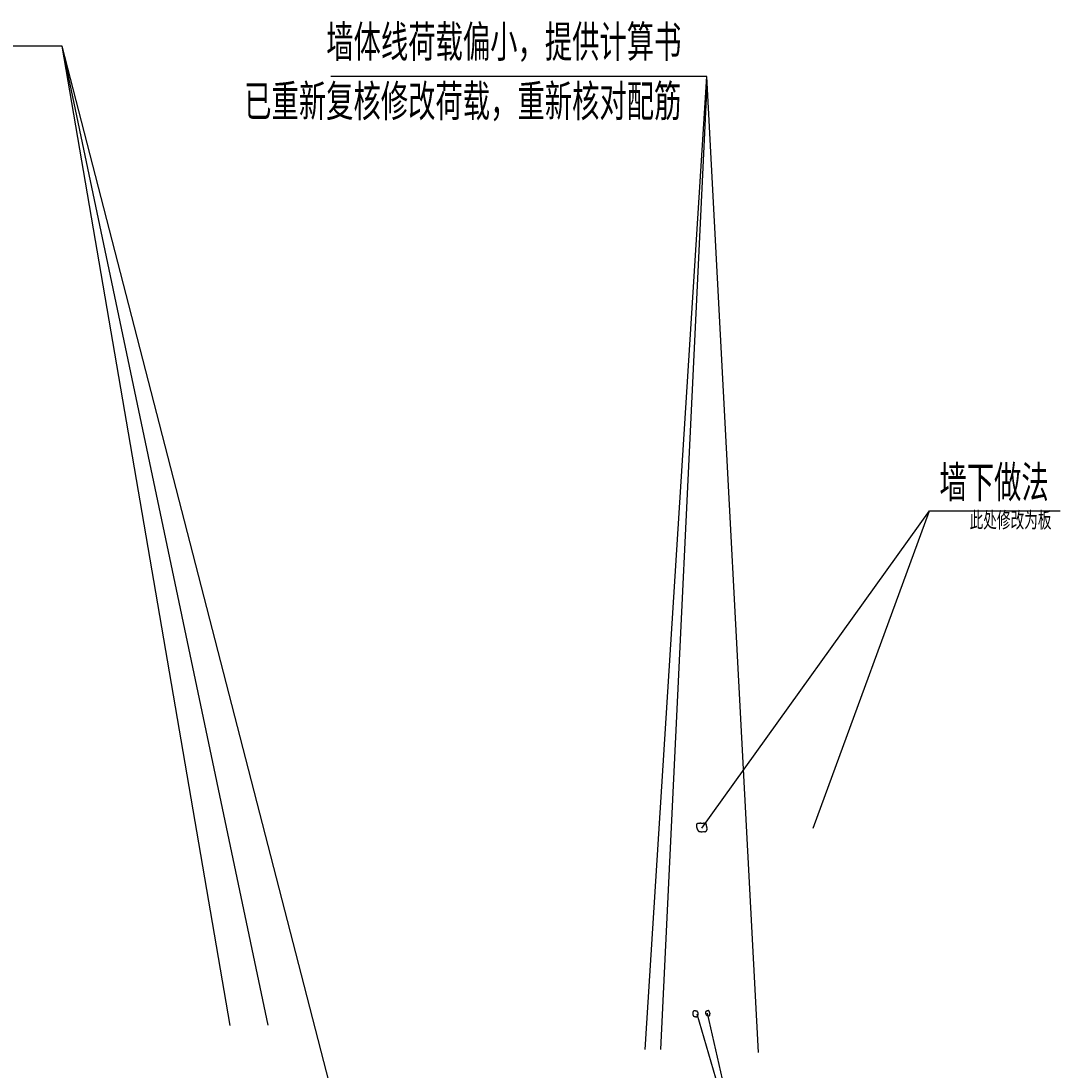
# Model space of a CAD drawing. Extents: x -1058961 to 23600, y -449123 to 2751847.
# Drawn here: x -244457 to -13237, y 2512731 to 2746178 of the extents above; entities that cross this region are included whole.
import ezdxf

# ---------------------------------------------------------------- set-up
doc = ezdxf.new("R2010")
doc.units = 0
doc.header["$LTSCALE"] = 1000
doc.layers.add('S-S说明文字', color=7, linetype='CONTINUOUS')
doc.layers.add('签名', color=7, linetype='CONTINUOUS', lineweight=18)
doc.styles.add('TSSD_REIN', font='tssdeng.shx', dxfattribs={"width": 0.7, "height": 300, "bigfont": 'tssdchn.shx'})

msp = doc.modelspace()

# ---------------------------------------------------------------- linework, layer by layer
at = {"layer": '签名', "color": 1}
for p, q in [((-235267.25, 2740598.36), (-369430.73, 2740598.36)), ((-197933.18, 2522653.87), (-235267.25, 2740598.36)), ((-189429.57, 2522718.99), (-235267.25, 2740598.36)), ((-160819.35, 2451789.64), (-235267.25, 2740598.36)), ((-94044.52, 2525249.61), (-83180.63, 2487898.12)), ((-91725.11, 2525373.84), (-83180.63, 2487898.12))]:
    msp.add_line(p, q, dxfattribs=at)
for points in [[(-105536.32, 2517328.87), (-91869.16, 2733792.1), (-175508.97, 2733792.1)], [(-80336.34, 2516603.87), (-91869.16, 2733792.1)], [(-102036.32, 2517328.87), (-91780.41, 2732120.69)], [(-92936.33, 2566541.65), (-42312.07, 2637163.04), (-13236.69, 2637163.04)], [(-68143.38, 2566585.87), (-42312.07, 2637163.04)]]:
    msp.add_lwpolyline(points, dxfattribs=at)
for points in [[(-92059.54, 2567600.34, 0.52056705), (-92147.46, 2567600.34, 0.52056705), (-92147.46, 2567600.34, 0.52056705), (-92235.37, 2567587.79, 0.52056705), (-92235.37, 2567587.79, 0.52056705), (-92373.53, 2567587.79, 0.52056705), (-92373.53, 2567587.79, 0.52056705), (-92599.61, 2567587.79, 0.52056705), (-92599.61, 2567587.79, 0.52056705), (-92788, 2567587.79, 0.52056705), (-92788, 2567587.79, 0.52056705), (-92963.84, 2567587.79, 0.52056705), (-92963.84, 2567587.79, 0.52056705), (-93102, 2567587.79, 0.52056705), (-93102, 2567587.79, 0.52056705), (-93277.83, 2567600.34, 0.52056705), (-93277.83, 2567600.34, 0.52056705), (-93428.55, 2567600.34, 0.52056705), (-93428.55, 2567600.34, 0.52056705), (-93554.15, 2567600.34, 0.52056705), (-93554.15, 2567600.34, 0.52056705), (-93667.18, 2567600.34, 0.52056705), (-93667.18, 2567600.34, 0.52056705), (-93755.1, 2567600.34, 0.52056705), (-93755.1, 2567600.34, 0.52056705), (-93830.46, 2567587.79, 0.52056705), (-93830.46, 2567587.79, 0.52056705), (-93868.14, 2567575.25, 0.52056705), (-93868.14, 2567575.25, 0.52056705), (-93918.38, 2567562.7, 0.52056705), (-93918.38, 2567562.7, 0.52056705), (-93943.5, 2567550.15, 0.52056705), (-93943.5, 2567550.15, 0.52056705), (-93968.62, 2567537.6, 0.52056705), (-93968.62, 2567537.6, 0.52056705), (-93993.74, 2567525.05, 0.52056705), (-93993.74, 2567525.05, 0.52056705), (-94018.86, 2567499.96, 0.52056705), (-94018.86, 2567499.96, 0.52056705), (-94018.86, 2567499.96, 0.52056705), (-94031.42, 2567487.41, 0.52056705), (-94031.42, 2567487.41, 0.52056705), (-94056.54, 2567462.32, 0.52056705), (-94056.54, 2567462.32, 0.52056705), (-94069.1, 2567449.77, 0.52056705), (-94069.1, 2567449.77, 0.52056705), (-94094.21, 2567437.22, 0.52056705), (-94094.21, 2567437.22, 0.52056705), (-94106.78, 2567412.13, 0.52056705), (-94106.78, 2567412.13, 0.52056705), (-94119.33, 2567399.58, 0.52056705), (-94119.33, 2567399.58, 0.52056705), (-94131.9, 2567387.03, 0.52056705), (-94131.9, 2567387.03, 0.52056705), (-94144.45, 2567361.94, 0.52056705), (-94144.45, 2567361.94, 0.52056705), (-94144.45, 2567336.84, 0.52056705), (-94144.45, 2567336.84, 0.52056705), (-94144.45, 2567324.29, 0.52056705), (-94144.45, 2567324.29, 0.52056705), (-94144.45, 2567299.2, 0.52056705), (-94144.45, 2567299.2, 0.52056705), (-94144.45, 2567261.56, 0.52056705), (-94144.45, 2567261.56, 0.52056705), (-94144.45, 2567236.46, 0.52056705), (-94144.45, 2567236.46, 0.52056705), (-94144.45, 2567211.36, 0.52056705), (-94144.45, 2567211.36, 0.52056705), (-94144.45, 2567186.27, 0.52056705), (-94144.45, 2567186.27, 0.52056705), (-94144.45, 2567161.17, 0.52056705), (-94144.45, 2567161.17, 0.52056705), (-94131.9, 2567123.53, 0.52056705), (-94131.9, 2567123.53, 0.52056705), (-94131.9, 2567085.89, 0.52056705), (-94131.9, 2567085.89, 0.52056705), (-94119.33, 2567035.7, 0.52056705), (-94119.33, 2567035.7, 0.52056705), (-94119.33, 2567010.6, 0.52056705), (-94119.33, 2567010.6, 0.52056705), (-94119.33, 2566985.51, 0.52056705), (-94119.33, 2566985.51, 0.52056705), (-94119.33, 2566972.96, 0.52056705), (-94119.33, 2566972.96, 0.52056705), (-94119.33, 2566960.41, 0.52056705), (-94119.33, 2566960.41, 0.52056705), (-94119.33, 2566947.86, 0.52056705), (-94119.33, 2566947.86, 0.52056705), (-94106.78, 2566922.77, 0.52056705), (-94106.78, 2566922.77, 0.52056705), (-94106.78, 2566910.22, 0.52056705), (-94106.78, 2566910.22, 0.52056705), (-94106.78, 2566872.58, 0.52056705), (-94106.78, 2566872.58, 0.52056705), (-94106.78, 2566847.48, 0.52056705), (-94106.78, 2566847.48, 0.52056705), (-94106.78, 2566822.39, 0.52056705), (-94106.78, 2566822.39, 0.52056705), (-94094.21, 2566784.74, 0.52056705), (-94094.21, 2566784.74, 0.52056705), (-94094.21, 2566747.1, 0.52056705), (-94094.21, 2566747.1, 0.52056705), (-94081.66, 2566722.01, 0.52056705), (-94081.66, 2566722.01, 0.52056705), (-94081.66, 2566684.36, 0.52056705), (-94081.66, 2566684.36, 0.52056705), (-94081.66, 2566646.72, 0.52056705), (-94081.66, 2566646.72, 0.52056705), (-94069.1, 2566609.08, 0.52056705), (-94069.1, 2566609.08, 0.52056705), (-94043.98, 2566558.89, 0.52056705), (-94043.98, 2566558.89, 0.52056705), (-94043.98, 2566533.79, 0.52056705), (-94043.98, 2566533.79, 0.52056705), (-94018.86, 2566483.6, 0.52056705), (-94018.86, 2566483.6, 0.52056705), (-94006.3, 2566445.96, 0.52056705), (-94006.3, 2566445.96, 0.52056705), (-93981.18, 2566408.32, 0.52056705), (-93981.18, 2566408.32, 0.52056705), (-93968.62, 2566370.67, 0.52056705), (-93968.62, 2566370.67, 0.52056705), (-93956.06, 2566345.58, 0.52056705), (-93956.06, 2566345.58, 0.52056705), (-93956.06, 2566320.48, 0.52056705), (-93956.06, 2566320.48, 0.52056705), (-93956.06, 2566295.39, 0.52056705), (-93956.06, 2566295.39, 0.52056705), (-93930.94, 2566270.29, 0.52056705), (-93930.94, 2566270.29, 0.52056705), (-93918.38, 2566232.65, 0.52056705), (-93918.38, 2566232.65, 0.52056705), (-93893.26, 2566207.55, 0.52056705), (-93893.26, 2566207.55, 0.52056705), (-93880.7, 2566195.01, 0.52056705), (-93880.7, 2566195.01, 0.52056705), (-93868.14, 2566182.46, 0.52056705), (-93868.14, 2566182.46, 0.52056705), (-93855.58, 2566157.36, 0.52056705), (-93855.58, 2566157.36, 0.52056705), (-93855.58, 2566144.82, 0.52056705), (-93855.58, 2566144.82, 0.52056705), (-93830.46, 2566107.17, 0.52056705), (-93830.46, 2566107.17, 0.52056705), (-93817.9, 2566094.63, 0.52056705), (-93817.9, 2566094.63, 0.52056705), (-93805.34, 2566056.98, 0.52056705), (-93805.34, 2566056.98, 0.52056705), (-93792.78, 2566044.43, 0.52056705), (-93792.78, 2566044.43, 0.52056705), (-93780.22, 2566019.34, 0.52056705), (-93780.22, 2566019.34, 0.52056705), (-93767.66, 2566006.79, 0.52056705), (-93767.66, 2566006.79, 0.52056705), (-93755.1, 2565994.24, 0.52056705), (-93755.1, 2565994.24, 0.52056705), (-93742.54, 2565969.15, 0.52056705), (-93742.54, 2565969.15, 0.52056705), (-93729.98, 2565956.6, 0.52056705), (-93729.98, 2565956.6, 0.52056705), (-93717.42, 2565944.05, 0.52056705), (-93717.42, 2565944.05, 0.52056705), (-93692.3, 2565931.51, 0.52056705), (-93692.3, 2565931.51, 0.52056705), (-93679.75, 2565918.96, 0.52056705), (-93679.75, 2565918.96, 0.52056705), (-93667.18, 2565906.41, 0.52056705), (-93667.18, 2565906.41, 0.52056705), (-93642.06, 2565893.86, 0.52056705), (-93642.06, 2565893.86, 0.52056705), (-93629.51, 2565881.32, 0.52056705), (-93629.51, 2565881.32, 0.52056705), (-93616.94, 2565881.32, 0.52056705), (-93616.94, 2565881.32, 0.52056705), (-93591.83, 2565856.22, 0.52056705), (-93591.83, 2565856.22, 0.52056705), (-93529.03, 2565843.67, 0.52056705), (-93529.03, 2565843.67, 0.52056705), (-93491.35, 2565831.13, 0.52056705), (-93491.35, 2565831.13, 0.52056705), (-93441.11, 2565818.58, 0.52056705), (-93441.11, 2565818.58, 0.52056705), (-93378.31, 2565818.58, 0.52056705), (-93378.31, 2565818.58, 0.52056705), (-93340.63, 2565806.03, 0.52056705), (-93340.63, 2565806.03, 0.52056705), (-93265.27, 2565793.48, 0.52056705), (-93265.27, 2565793.48, 0.52056705), (-93177.36, 2565793.48, 0.52056705), (-93177.36, 2565793.48, 0.52056705), (-93076.88, 2565780.93, 0.52056705), (-93076.88, 2565780.93, 0.52056705), (-92938.72, 2565780.93, 0.52056705), (-92938.72, 2565780.93, 0.52056705), (-92838.24, 2565780.93, 0.52056705), (-92838.24, 2565780.93, 0.52056705), (-92737.76, 2565780.93, 0.52056705), (-92737.76, 2565780.93, 0.52056705), (-92612.17, 2565780.93, 0.52056705), (-92612.17, 2565780.93, 0.52056705), (-92524.25, 2565780.93, 0.52056705), (-92524.25, 2565780.93, 0.52056705), (-92448.89, 2565780.93, 0.52056705), (-92448.89, 2565780.93, 0.52056705), (-92373.53, 2565780.93, 0.52056705), (-92373.53, 2565780.93, 0.52056705), (-92310.73, 2565780.93, 0.52056705), (-92310.73, 2565780.93, 0.52056705), (-92260.49, 2565780.93, 0.52056705), (-92260.49, 2565780.93, 0.52056705), (-92185.14, 2565793.48, 0.52056705), (-92185.14, 2565793.48, 0.52056705), (-92134.9, 2565818.58, 0.52056705), (-92134.9, 2565818.58, 0.52056705), (-92097.22, 2565843.67, 0.52056705), (-92097.22, 2565843.67, 0.52056705), (-92059.54, 2565868.77, 0.52056705), (-92059.54, 2565868.77, 0.52056705), (-92021.86, 2565893.86, 0.52056705), (-92021.86, 2565893.86, 0.52056705), (-91984.18, 2565918.96, 0.52056705), (-91984.18, 2565918.96, 0.52056705), (-91933.94, 2565944.05, 0.52056705), (-91933.94, 2565944.05, 0.52056705), (-91908.82, 2565981.7, 0.52056705), (-91908.82, 2565981.7, 0.52056705), (-91883.7, 2566031.89, 0.52056705), (-91883.7, 2566031.89, 0.52056705), (-91846.02, 2566107.17, 0.52056705), (-91846.02, 2566107.17, 0.52056705), (-91820.9, 2566169.91, 0.52056705), (-91820.9, 2566169.91, 0.52056705), (-91795.78, 2566270.29, 0.52056705), (-91795.78, 2566270.29, 0.52056705), (-91795.78, 2566358.13, 0.52056705), (-91795.78, 2566358.13, 0.52056705), (-91795.78, 2566445.96, 0.52056705), (-91795.78, 2566445.96, 0.52056705), (-91795.78, 2566521.24, 0.52056705), (-91795.78, 2566521.24, 0.52056705), (-91795.78, 2566609.08, 0.52056705), (-91795.78, 2566609.08, 0.52056705), (-91808.34, 2566671.82, 0.52056705), (-91808.34, 2566671.82, 0.52056705), (-91820.9, 2566734.55, 0.52056705), (-91820.9, 2566734.55, 0.52056705), (-91846.02, 2566834.94, 0.52056705), (-91846.02, 2566834.94, 0.52056705), (-91871.14, 2566922.77, 0.52056705), (-91871.14, 2566922.77, 0.52056705), (-91883.7, 2566985.51, 0.52056705), (-91883.7, 2566985.51, 0.52056705), (-91883.7, 2567035.7, 0.52056705), (-91883.7, 2567035.7, 0.52056705), (-91896.26, 2567085.89, 0.52056705), (-91896.26, 2567085.89, 0.52056705), (-91908.82, 2567123.53, 0.52056705), (-91908.82, 2567123.53, 0.52056705), (-91908.82, 2567173.72, 0.52056705), (-91908.82, 2567173.72, 0.52056705), (-91921.38, 2567211.36, 0.52056705), (-91921.38, 2567211.36, 0.52056705), (-91921.38, 2567261.56, 0.52056705), (-91921.38, 2567261.56, 0.52056705), (-91933.94, 2567299.2, 0.52056705), (-91933.94, 2567299.2, 0.52056705), (-91946.5, 2567349.39, 0.52056705), (-91946.5, 2567349.39, 0.52056705), (-91946.5, 2567387.03, 0.52056705), (-91946.5, 2567387.03, 0.52056705), (-91959.06, 2567412.13, 0.52056705), (-91959.06, 2567412.13, 0.52056705), (-91959.06, 2567437.22, 0.52056705), (-91959.06, 2567437.22, 0.52056705), (-91971.62, 2567462.32, 0.52056705), (-91971.62, 2567462.32, 0.52056705), (-91971.62, 2567487.41, 0.52056705), (-91971.62, 2567487.41, 0.52056705), (-91984.18, 2567487.41, 0.52056705), (-91984.18, 2567487.41, 0.52056705), (-91984.18, 2567499.96, 0.52056705), (-91984.18, 2567499.96, 0.52056705), (-91984.18, 2567512.51, 0.52056705), (-91984.18, 2567512.51, 0.52056705), (-91996.74, 2567525.05, 0.52056705), (-91996.74, 2567525.05, 0.52056705), (-91996.74, 2567537.6, 0.52056705), (-91996.74, 2567537.6, 0.52056705), (-92009.3, 2567550.15, 0.52056705), (-92009.3, 2567550.15, 0.52056705), (-92009.3, 2567562.7, 0.52056705), (-92009.3, 2567562.7, 0.52056705), (-92009.3, 2567575.25, 0.52056705), (-92009.3, 2567575.25, 0.52056705), (-92009.3, 2567587.79, 0.52056705), (-92009.3, 2567587.79, 0.52056705), (-92021.86, 2567587.79, 0.52056705), (-92021.86, 2567587.79, 0.52056705), (-92021.86, 2567600.34, 0.52056705), (-92021.86, 2567600.34, 0.52056705), (-92021.86, 2567612.89, 0.52056705), (-92021.86, 2567612.89, 0.52056705), (-92021.86, 2567612.89, 0.52056705), (-92021.86, 2567600.34, 0.52056705), (-92021.86, 2567600.34, 0.52056705), (-92021.86, 2567587.79, 0.52056705), (-92021.86, 2567587.79, 0.52056705), (-92034.42, 2567562.7, 0.52056705), (-92034.42, 2567562.7)], [(-94332.65, 2525903.24, 0.52056705), (-94475.68, 2525879.42, 0.52056705), (-94475.68, 2525879.42, 0.52056705), (-94857.1, 2525766.29, 0.52056705), (-94857.1, 2525766.29, 0.52056705), (-94886.9, 2525724.62, 0.52056705), (-94886.9, 2525724.62, 0.52056705), (-94910.74, 2525659.12, 0.52056705), (-94910.74, 2525659.12, 0.52056705), (-94922.66, 2525605.54, 0.52056705), (-94922.66, 2525605.54, 0.52056705), (-94928.62, 2525551.95, 0.52056705), (-94928.62, 2525551.95, 0.52056705), (-94934.58, 2525462.64, 0.52056705), (-94934.58, 2525462.64, 0.52056705), (-94940.54, 2525403.1, 0.52056705), (-94940.54, 2525403.1, 0.52056705), (-94940.54, 2525343.56, 0.52056705), (-94940.54, 2525343.56, 0.52056705), (-94946.5, 2525295.93, 0.52056705), (-94946.5, 2525295.93, 0.52056705), (-94952.46, 2525248.3, 0.52056705), (-94952.46, 2525248.3, 0.52056705), (-94952.46, 2525200.66, 0.52056705), (-94952.46, 2525200.66, 0.52056705), (-94952.46, 2525158.99, 0.52056705), (-94952.46, 2525158.99, 0.52056705), (-94952.46, 2525099.45, 0.52056705), (-94952.46, 2525099.45, 0.52056705), (-94940.54, 2525045.86, 0.52056705), (-94940.54, 2525045.86, 0.52056705), (-94928.62, 2524986.32, 0.52056705), (-94928.62, 2524986.32, 0.52056705), (-94904.78, 2524920.83, 0.52056705), (-94904.78, 2524920.83, 0.52056705), (-94874.98, 2524867.24, 0.52056705), (-94874.98, 2524867.24, 0.52056705), (-94833.26, 2524819.61, 0.52056705), (-94833.26, 2524819.61, 0.52056705), (-94797.5, 2524783.89, 0.52056705), (-94797.5, 2524783.89, 0.52056705), (-94743.87, 2524748.16, 0.52056705), (-94743.87, 2524748.16, 0.52056705), (-94702.15, 2524718.39, 0.52056705), (-94702.15, 2524718.39, 0.52056705), (-94630.63, 2524694.58, 0.52056705), (-94630.63, 2524694.58, 0.52056705), (-94559.12, 2524664.81, 0.52056705), (-94559.12, 2524664.81, 0.52056705), (-94499.52, 2524652.9, 0.52056705), (-94499.52, 2524652.9, 0.52056705), (-94445.88, 2524635.04, 0.52056705), (-94445.88, 2524635.04, 0.52056705), (-94398.2, 2524617.17, 0.52056705), (-94398.2, 2524617.17, 0.52056705), (-94344.56, 2524605.27, 0.52056705), (-94344.56, 2524605.27, 0.52056705), (-94290.93, 2524593.36, 0.52056705), (-94290.93, 2524593.36, 0.52056705), (-94255.17, 2524581.45, 0.52056705), (-94255.17, 2524581.45, 0.52056705), (-94213.45, 2524575.5, 0.52056705), (-94213.45, 2524575.5, 0.52056705), (-94159.81, 2524575.5, 0.52056705), (-94159.81, 2524575.5, 0.52056705), (-94118.09, 2524581.45, 0.52056705), (-94118.09, 2524581.45, 0.52056705), (-94082.34, 2524599.31, 0.52056705), (-94082.34, 2524599.31, 0.52056705), (-94064.46, 2524617.17, 0.52056705), (-94064.46, 2524617.17, 0.52056705), (-94028.7, 2524658.85, 0.52056705), (-94028.7, 2524658.85, 0.52056705), (-93981.02, 2524736.25, 0.52056705), (-93981.02, 2524736.25, 0.52056705), (-93927.38, 2524795.79, 0.52056705), (-93927.38, 2524795.79, 0.52056705), (-93873.74, 2524855.33, 0.52056705), (-93873.74, 2524855.33, 0.52056705), (-93837.99, 2524897.01, 0.52056705), (-93837.99, 2524897.01, 0.52056705), (-93802.23, 2524956.55, 0.52056705), (-93802.23, 2524956.55, 0.52056705), (-93772.43, 2525022.05, 0.52056705), (-93772.43, 2525022.05, 0.52056705), (-93754.55, 2525099.45, 0.52056705), (-93754.55, 2525099.45, 0.52056705), (-93742.63, 2525164.94, 0.52056705), (-93742.63, 2525164.94, 0.52056705), (-93742.63, 2525194.71, 0.52056705), (-93742.63, 2525194.71, 0.52056705), (-93742.63, 2525242.34, 0.52056705), (-93742.63, 2525242.34, 0.52056705), (-93742.63, 2525295.93, 0.52056705), (-93742.63, 2525295.93, 0.52056705), (-93748.59, 2525343.56, 0.52056705), (-93748.59, 2525343.56, 0.52056705), (-93760.51, 2525397.15, 0.52056705), (-93760.51, 2525397.15, 0.52056705), (-93772.43, 2525432.87, 0.52056705), (-93772.43, 2525432.87, 0.52056705), (-93784.35, 2525462.64, 0.52056705), (-93784.35, 2525462.64, 0.52056705), (-93796.27, 2525498.36, 0.52056705), (-93796.27, 2525498.36, 0.52056705), (-93820.11, 2525540.04, 0.52056705), (-93820.11, 2525540.04, 0.52056705), (-93843.95, 2525575.77, 0.52056705), (-93843.95, 2525575.77, 0.52056705), (-93861.83, 2525617.44, 0.52056705), (-93861.83, 2525617.44, 0.52056705), (-93879.71, 2525641.26, 0.52056705), (-93879.71, 2525641.26, 0.52056705), (-93897.59, 2525671.03, 0.52056705), (-93897.59, 2525671.03, 0.52056705), (-93957.18, 2525742.48, 0.52056705), (-93957.18, 2525742.48, 0.52056705), (-94028.7, 2525802.02, 0.52056705), (-94028.7, 2525802.02, 0.52056705), (-94076.37, 2525819.88, 0.52056705), (-94076.37, 2525819.88, 0.52056705), (-94141.93, 2525837.74, 0.52056705), (-94141.93, 2525837.74, 0.52056705), (-94213.45, 2525849.65, 0.52056705), (-94213.45, 2525849.65, 0.52056705), (-94249.21, 2525849.65, 0.52056705), (-94249.21, 2525849.65, 0.52056705), (-94267.09, 2525849.65, 0.52056705), (-94267.09, 2525849.65, 0.52056705), (-94290.93, 2525849.65, 0.52056705), (-94290.93, 2525849.65, 0.52056705), (-94296.89, 2525849.65, 0.52056705), (-94296.89, 2525849.65, 0.52056705), (-94302.84, 2525849.65, 0.52056705), (-94302.84, 2525849.65, 0.52056705), (-94320.72, 2525849.65, 0.52056705), (-94320.72, 2525849.65, 0.52056705), (-94362.44, 2525849.65, 0.52056705), (-94362.44, 2525849.65, 0.52056705), (-94368.4, 2525849.65, 0.52056705), (-94368.4, 2525849.65, 0.52056705), (-94374.36, 2525849.65, 0.52056705), (-94374.36, 2525849.65, 0.52056705), (-94380.32, 2525855.6, 0.52056705), (-94380.32, 2525855.6, 0.52056705), (-94386.28, 2525861.56, 0.52056705), (-94386.28, 2525861.56, 0.52056705), (-94386.28, 2525867.51, 0.52056705), (-94386.28, 2525867.51, 0.52056705), (-94398.2, 2525867.51, 0.52056705), (-94398.2, 2525867.51, 0.52056705), (-94404.16, 2525873.47, 0.52056705), (-94404.16, 2525873.47, 0.52056705), (-94410.12, 2525873.47, 0.52056705), (-94410.12, 2525873.47, 0.52056705), (-94416.08, 2525873.47, 0.52056705), (-94416.08, 2525873.47, 0.52056705), (-94422.04, 2525873.47, 0.52056705), (-94422.04, 2525873.47, 0.52056705), (-94422.04, 2525867.51, 0.52056705), (-94422.04, 2525867.51)], [(-91579.25, 2525873.47, 0.52056705), (-91662.69, 2525867.51, 0.52056705), (-91662.69, 2525867.51, 0.52056705), (-91775.92, 2525849.65, 0.52056705), (-91775.92, 2525849.65, 0.52056705), (-91883.19, 2525819.88, 0.52056705), (-91883.19, 2525819.88, 0.52056705), (-91936.83, 2525796.06, 0.52056705), (-91936.83, 2525796.06, 0.52056705), (-91978.55, 2525760.34, 0.52056705), (-91978.55, 2525760.34, 0.52056705), (-92056.03, 2525688.89, 0.52056705), (-92056.03, 2525688.89, 0.52056705), (-92097.74, 2525617.44, 0.52056705), (-92097.74, 2525617.44, 0.52056705), (-92127.54, 2525546, 0.52056705), (-92127.54, 2525546, 0.52056705), (-92139.46, 2525492.41, 0.52056705), (-92139.46, 2525492.41, 0.52056705), (-92139.46, 2525438.82, 0.52056705), (-92139.46, 2525438.82, 0.52056705), (-92139.46, 2525391.19, 0.52056705), (-92139.46, 2525391.19, 0.52056705), (-92133.5, 2525355.47, 0.52056705), (-92133.5, 2525355.47, 0.52056705), (-92121.58, 2525319.75, 0.52056705), (-92121.58, 2525319.75, 0.52056705), (-92103.7, 2525266.16, 0.52056705), (-92103.7, 2525266.16, 0.52056705), (-92085.82, 2525230.43, 0.52056705), (-92085.82, 2525230.43, 0.52056705), (-92067.94, 2525188.76, 0.52056705), (-92067.94, 2525188.76, 0.52056705), (-92038.15, 2525141.12, 0.52056705), (-92038.15, 2525141.12, 0.52056705), (-92020.27, 2525105.4, 0.52056705), (-92020.27, 2525105.4, 0.52056705), (-91990.47, 2525069.68, 0.52056705), (-91990.47, 2525069.68, 0.52056705), (-91960.67, 2525039.91, 0.52056705), (-91960.67, 2525039.91, 0.52056705), (-91936.83, 2525010.14, 0.52056705), (-91936.83, 2525010.14, 0.52056705), (-91901.07, 2524980.37, 0.52056705), (-91901.07, 2524980.37, 0.52056705), (-91859.35, 2524938.69, 0.52056705), (-91859.35, 2524938.69, 0.52056705), (-91817.64, 2524908.92, 0.52056705), (-91817.64, 2524908.92, 0.52056705), (-91758.04, 2524879.15, 0.52056705), (-91758.04, 2524879.15, 0.52056705), (-91698.44, 2524867.24, 0.52056705), (-91698.44, 2524867.24, 0.52056705), (-91650.76, 2524855.33, 0.52056705), (-91650.76, 2524855.33, 0.52056705), (-91609.05, 2524849.38, 0.52056705), (-91609.05, 2524849.38, 0.52056705), (-91549.45, 2524837.47, 0.52056705), (-91549.45, 2524837.47, 0.52056705), (-91471.97, 2524831.52, 0.52056705), (-91471.97, 2524831.52, 0.52056705), (-91388.53, 2524831.52, 0.52056705), (-91388.53, 2524831.52, 0.52056705), (-91305.1, 2524837.47, 0.52056705), (-91305.1, 2524837.47, 0.52056705), (-91269.34, 2524843.43, 0.52056705), (-91269.34, 2524843.43, 0.52056705), (-91245.5, 2524861.29, 0.52056705), (-91245.5, 2524861.29, 0.52056705), (-91227.62, 2524873.2, 0.52056705), (-91227.62, 2524873.2, 0.52056705), (-91209.75, 2524891.06, 0.52056705), (-91209.75, 2524891.06, 0.52056705), (-91191.87, 2524926.78, 0.52056705), (-91191.87, 2524926.78, 0.52056705), (-91185.9, 2524980.37, 0.52056705), (-91185.9, 2524980.37, 0.52056705), (-91173.99, 2525039.91, 0.52056705), (-91173.99, 2525039.91, 0.52056705), (-91162.06, 2525093.49, 0.52056705), (-91162.06, 2525093.49, 0.52056705), (-91156.11, 2525135.17, 0.52056705), (-91156.11, 2525135.17, 0.52056705), (-91150.15, 2525188.76, 0.52056705), (-91150.15, 2525188.76, 0.52056705), (-91144.19, 2525248.3, 0.52056705), (-91144.19, 2525248.3, 0.52056705), (-91138.23, 2525319.75, 0.52056705), (-91138.23, 2525319.75, 0.52056705), (-91150.15, 2525397.15, 0.52056705), (-91150.15, 2525397.15, 0.52056705), (-91168.03, 2525456.69, 0.52056705), (-91168.03, 2525456.69, 0.52056705), (-91191.87, 2525516.23, 0.52056705), (-91191.87, 2525516.23, 0.52056705), (-91209.75, 2525563.86, 0.52056705), (-91209.75, 2525563.86, 0.52056705), (-91221.66, 2525611.49, 0.52056705), (-91221.66, 2525611.49, 0.52056705), (-91233.58, 2525647.21, 0.52056705), (-91233.58, 2525647.21, 0.52056705), (-91251.46, 2525688.89, 0.52056705), (-91251.46, 2525688.89, 0.52056705), (-91269.34, 2525724.62, 0.52056705), (-91269.34, 2525724.62, 0.52056705), (-91299.14, 2525772.25, 0.52056705), (-91299.14, 2525772.25, 0.52056705), (-91328.94, 2525819.88, 0.52056705), (-91328.94, 2525819.88, 0.52056705), (-91358.74, 2525849.65, 0.52056705), (-91358.74, 2525849.65, 0.52056705), (-91388.53, 2525885.37, 0.52056705), (-91388.53, 2525885.37, 0.52056705), (-91406.41, 2525897.28, 0.52056705), (-91406.41, 2525897.28, 0.52056705), (-91424.29, 2525915.14, 0.52056705), (-91424.29, 2525915.14, 0.52056705), (-91442.17, 2525921.1, 0.52056705), (-91442.17, 2525921.1, 0.52056705), (-91454.09, 2525933.01, 0.52056705), (-91454.09, 2525933.01, 0.52056705), (-91466.01, 2525938.96, 0.52056705), (-91466.01, 2525938.96, 0.52056705), (-91477.93, 2525938.96, 0.52056705), (-91477.93, 2525938.96, 0.52056705), (-91483.89, 2525938.96, 0.52056705), (-91483.89, 2525938.96, 0.52056705), (-91495.81, 2525938.96, 0.52056705), (-91495.81, 2525938.96, 0.52056705), (-91525.61, 2525944.91, 0.52056705), (-91525.61, 2525944.91, 0.52056705), (-91543.49, 2525944.91, 0.52056705), (-91543.49, 2525944.91, 0.52056705), (-91555.41, 2525938.96, 0.52056705), (-91555.41, 2525938.96, 0.52056705), (-91573.29, 2525927.05, 0.52056705), (-91573.29, 2525927.05, 0.52056705), (-91591.17, 2525909.19, 0.52056705), (-91591.17, 2525909.19, 0.52056705), (-91603.09, 2525897.28, 0.52056705), (-91603.09, 2525897.28, 0.52056705), (-91609.05, 2525891.33, 0.52056705), (-91609.05, 2525891.33, 0.52056705), (-91620.97, 2525879.42, 0.52056705), (-91620.97, 2525879.42, 0.52056705), (-91626.93, 2525879.42, 0.52056705), (-91626.93, 2525879.42, 0.52056705), (-91632.88, 2525879.42, 0.52056705), (-91632.88, 2525879.42, 0.52056705), (-91644.81, 2525873.47, 0.52056705), (-91644.81, 2525873.47, 0.52056705), (-91650.76, 2525873.47, 0.52056705), (-91650.76, 2525873.47, 0.52056705), (-91650.76, 2525867.51, 0.52056705), (-91650.76, 2525867.51)]]:
    msp.add_lwpolyline(points, format="xyb", dxfattribs=at)

# ---------------------------------------------------------------- texts
at = {"layer": 'S-S说明文字', "color": 7, "style": 'TSSD_REIN', "width": 0.8}
for s, p in [('墙体线荷载偏小，提供计算书', (-176525.44, 2737298.49, 0)), ('墙下做法', (-40073.08, 2639296.03, 0))]:
    msp.add_text(s, height=8000, dxfattribs=at).set_placement(p)
at = {"layer": 'S-S说明文字', "color": 6, "style": 'TSSD_REIN', "width": 0.8}
for s, height, p in [('已重新复核修改荷载，重新核对配筋', 8000, (-194779.35, 2724095.31, 0)), ('此处修改为板', 4000, (-33362.45, 2633000.01, 0))]:
    msp.add_text(s, height=height, dxfattribs=at).set_placement(p)

doc.saveas('drawing.dxf')
